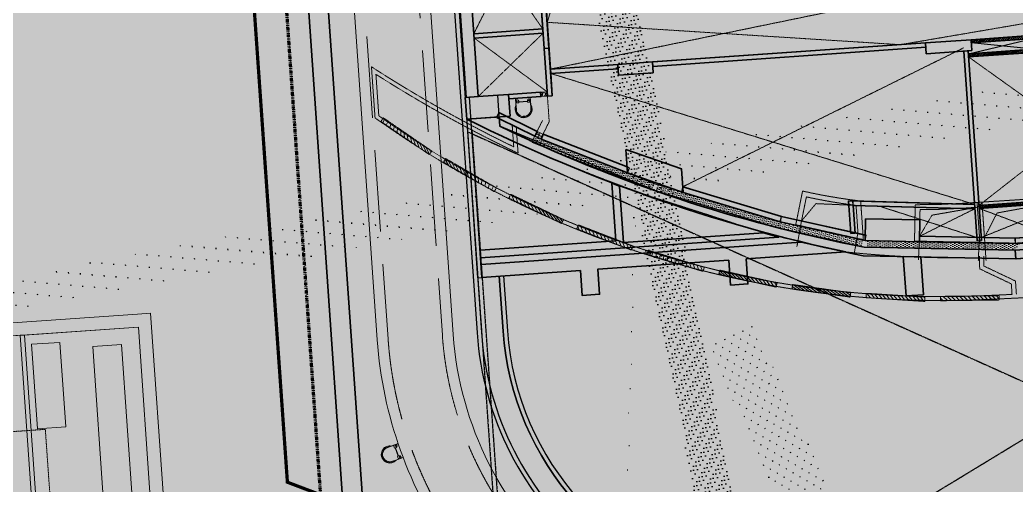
# Model space of a CAD drawing. Header units: millimetres. Extents: x 833941507 to 1669051331, y 817666127 to 1636299673.
# Drawn here: x 834492837 to 834538638, y 817946380 to 817967777 of the extents above; entities that cross this region are included whole.
import ezdxf

# ---------------------------------------------------------------- set-up
doc = ezdxf.new("R2010")
doc.units = ezdxf.units.MM
doc.header["$LTSCALE"] = 3
for name, pattern in [('3A35X-MAGP-P-MP-B02A$0$Double dash', [24.5, 10, -3, 2, -3, 2, -4.5]), ('3A35X-MAGP-P-MP-B02A$0$Overhead', [1.8, 1.2, -0.6]), ('B0701', [2.34375, 1.5625, -0.78125]), ('BOX_CUL_20160112$0$HIDDEN', [0.375, 0.25, -0.125]), ('CENTER', [2, 1.25, -0.25, 0.25, -0.25]), ('CENTER2', [1.125, 0.75, -0.125, 0.125, -0.125]), ('DASH', [0.35, 0.25, -0.1]), ('LB01__Road Marking$0$DASHED', [0.75, 0.5, -0.25])]:
    doc.linetypes.add(name, pattern=pattern)
doc.layers.get('Defpoints').update_dxf_attribs({"color": 32})
for name, color, linetype in [('22INWA-a', 6, 'CENTER'), ('UAJ-00XREF', 7, 'Continuous'), ('UAJ-28STRU-h', 251, 'Continuous'), ('void', 7, 'CENTER2')]:
    doc.layers.add(name, color=color, linetype=linetype)
for name, color, linetype, lineweight in [('3A35X-MAGP-P-MP-B02A$0$A-010-M_LINE_Over', 252, '3A35X-MAGP-P-MP-B02A$0$Overhead', 5), ('3A35X-MAGP-P-MP-B02A$0$A-200-M_WALL_EXT', 252, 'Continuous', 9), ('3A35X-MAGP-P-MP-B02A$0$A-200-M_WALL_INT', 252, 'Continuous', 9), ('3A35X-MAGP-P-MP-B02A$0$A-200-M_WALL_PAT', 252, 'Continuous', 9), ('3A35X-MAGP-P-MP-B02A$0$A-230-M_FLOOR', 252, 'Continuous', 18), ('3A35X-MAGP-P-MP-B02A$0$C-910-M_SITE_BOUND', 252, '3A35X-MAGP-P-MP-B02A$0$Double dash', 70), ('ACM921__', 6, 'Continuous', 0), ('BOX_CUL_20160112$0$ACM921__', 6, 'Continuous', 0), ('F-AFFFEQM', 6, 'Continuous', 9), ('Hatch (LTC&CB)', 252, 'Continuous', 35), ('LB01__Road Marking$0$AUDIT_D_190415114124-329', 1, 'Continuous', 13), ('M-HVAC-DUCT-ANNO', 3, 'Continuous', 9), ('UAJ-22INWA', 6, 'Continuous', 35), ('UAJ-22INWA-a', 1, 'Continuous', 13), ('UAJ-22INWA-h', 251, 'Continuous', 9), ('UAJ-23FLOR-h', 251, 'Continuous', 9), ('UAJ-25CEIL-y', 8, 'B0701', 9), ('UAJ-28STRU', 6, 'Continuous', 35), ('UAJ-45CEFI-y', 8, 'B0701', 9)]:
    doc.layers.add(name, color=color, linetype=linetype, lineweight=lineweight)
doc.layers.add('UAJ-22INWA-$', color=32, linetype='Continuous', plot=False)
pattern_1 = [(60, (0, 0), (-129.9, 75), []), (120, (0, 0), (-129.9, -75), [])]

# ---------------------------------------------------------------- blocks, each defined once
blk = doc.blocks.new('BOX_CUL_20171026')
at = {"layer": 'ACM921__', "ltscale": 25}
for p, q in [((834506.104, 817998.409), (834509.267, 817953.061)), ((834510.013, 817992.659), (834512.759, 817953.304))]:
    blk.add_line(p, q, dxfattribs=at)
at = {"layer": 'ACM921__', "linetype": 'DASH', "ltscale": 5}
for p, q in [((834506.602, 817998.444), (834509.766, 817953.095)), ((834509.52, 817992.551), (834512.26, 817953.269))]:
    blk.add_line(p, q, dxfattribs=at)
for radius, end in [(16, 275.8066), (18.5, 215.9255)]:
    blk.add_arc((834528.221, 817954.383), radius, 183.9905, end, dxfattribs=at)
at = {"layer": 'ACM921__', "ltscale": 25}
for radius, end in [(15.5, 275.8066), (19, 215.4914)]:
    blk.add_arc((834528.221, 817954.383), radius, 183.9905, end, dxfattribs=at)
at = {"layer": 'Defpoints', "ltscale": 25}
for p, q in [((834512.332, 817975.223), (834513.856, 817953.381)), ((834512.532, 817975.237), (834514.055, 817953.395))]:
    blk.add_line(p, q, dxfattribs=at)
for radius in [14.4, 14.2]:
    blk.add_arc((834528.221, 817954.383), radius, 183.9905, 275.8066, dxfattribs=at)
blk = doc.blocks.new('*U447')
at = {"layer": 'UAJ-22INWA'}
for p, q in [((0, -666), (0, 1292)), ((250, 1146), (250, -666))]:
    blk.add_line(p, q, dxfattribs=at)
blk.add_lwpolyline([(0, -666), (250, -666)], dxfattribs=at)
at = {"layer": 'UAJ-22INWA-$'}
blk.add_lwpolyline([(0, -666), (0, 1292), (250, 1292), (250, -666)], close=True, dxfattribs=at)
blk = doc.blocks.new('*U542')
at = {"layer": 'UAJ-22INWA-h'}
h = blk.add_hatch(dxfattribs=at)
h.set_pattern_fill('CAS_ISOLATIE', color=256, scale=150)
h.set_pattern_definition(pattern_1)
h.paths.add_polyline_path([(0, 0), (225, 0), (225, 150), (0, 150)])
at = {"layer": 'UAJ-22INWA-a'}
blk.add_lwpolyline([(0, 0), (225, 0), (225, 150), (0, 150)], close=True, dxfattribs=at)
blk = doc.blocks.new('*U543')
at = {"layer": 'UAJ-22INWA-h'}
h = blk.add_hatch(dxfattribs=at)
h.set_pattern_fill('CAS_ISOLATIE', color=256, scale=150)
h.set_pattern_definition(pattern_1)
h.paths.add_polyline_path([(0, 0), (225, 0), (225, 150), (0, 150)])
at = {"layer": 'UAJ-22INWA-a'}
blk.add_lwpolyline([(0, 0), (225, 0), (225, 150), (0, 150)], close=True, dxfattribs=at)
blk = doc.blocks.new('*U544')
at = {"layer": 'UAJ-22INWA-h'}
h = blk.add_hatch(dxfattribs=at)
h.set_pattern_fill('CAS_ISOLATIE', color=256, scale=150)
h.set_pattern_definition([(60, (173.05, 0), (-129.9, 75), []), (120, (173.05, 0), (-129.9, -75), [])])
h.paths.add_polyline_path([(0, 0), (300, 0), (300, 200), (0, 200)])
at = {"layer": 'UAJ-22INWA-a'}
blk.add_lwpolyline([(0, 0), (300, 0), (300, 200), (0, 200)], close=True, dxfattribs=at)
blk = doc.blocks.new('*U296')
at = {"layer": 'LB01__Road Marking$0$AUDIT_D_190415114124-329', "linetype": 'LB01__Road Marking$0$DASHED', "ltscale": 2}
h = blk.add_hatch(dxfattribs=at)
h.set_pattern_fill('ANSI31', color=1, scale=1000, angle=355.5318)
h.set_pattern_definition([(40.531839, (-441582.43, -380152.5), (-81.233812, 95.00562), [])])
h.paths.add_polyline_path([(-1352, -65), (1347, -135), (1352, 65), (-1347, 135)])
at = {"layer": 'LB01__Road Marking$0$AUDIT_D_190415114124-329', "color": 1, "linetype": 'LB01__Road Marking$0$DASHED', "ltscale": 2, "flags": 128}
blk.add_lwpolyline([(-1352, -65), (1347, -135), (1352, 65), (-1347, 135)], close=True, dxfattribs=at)
blk = doc.blocks.new('*U297')
at = {"layer": 'LB01__Road Marking$0$AUDIT_D_190415114124-329', "color": 0, "linetype": 'ByBlock', "lineweight": -2, "transparency": 16777216}
for p, rotation in [((456944, 397790, -9650), 35.19999999999999), ((454000, 396043, -9650), 30.80000000000001), ((450931, 394527, -9650), 26.39999999999998), ((447755, 393251, -9650), 22.00000000000001), ((444491, 392222, -9650), 17.60000000000004), ((441157, 391447, -9650), 13.2), ((437773, 390930, -9650), 8.799999999999972), ((434360, 390674, -9650), 4.399999999999914)]:
    blk.add_blockref('*U296', p, dxfattribs=dict(at, rotation=rotation))
blk.add_blockref('*U296', (430937, 390681, -9650), dxfattribs=at)
blk = doc.blocks.new('LB01__Road Marking')
at = {"layer": 'LB01__Road Marking$0$AUDIT_D_190415114124-329', "color": 254, "linetype": 'LB01__Road Marking$0$DASHED', "ltscale": 2, "true_color": 0xe6e6e6}
for p, q in [((834528773, 817958529, -9650), (834528560, 817957342, -9650)), ((834531368, 817957988, -9650), (834531186, 817956973, -9650)), ((834534197, 817957824, -9650), (834534151, 817956748, -9650)), ((834536947, 817957769, -9650), (834536902, 817956712, -9650)), ((834537183, 817957785, -9650), (834537257, 817956718, -9650))]:
    blk.add_line(p, q, dxfattribs=at)
at = {"layer": 'LB01__Road Marking$0$AUDIT_D_190415114124-329', "color": 2, "linetype": 'LB01__Road Marking$0$DASHED', "ltscale": 2}
for p, q in [((834536954, 817956913, -9650), (834536965, 817956326, -9650)), ((834537154, 817956917, -9650), (834537162, 817956454, -9650)), ((834536965, 817956326, -9650), (834538419, 817955635, -9650)), ((834537162, 817956454, -9650), (834538611, 817955765, -9650)), ((834538419, 817955635, -9650), (834538452, 817955152, -9650)), ((834538611, 817955765, -9650), (834538652, 817955162, -9650))]:
    blk.add_line(p, q, dxfattribs=at)
for points, elevation in [([(834509165, 817963267), (834509000, 817965620)], -9650), ([(834509338, 817963366), (834509205, 817965276)], -11038), ([(834540431, 817959387), (834540485, 817958622), (834540235, 817958601), (834540293, 817957853), (834538609, 817957736), (834537184, 817957764), (834537086, 817959173), (834540431, 817959387)], -9650), ([(834536859, 817959159), (834536958, 817957769), (834534197, 817957824), (834534222, 817959054), (834535064, 817959062), (834536107, 817959111), (834536859, 817959159)], -9650)]:
    blk.add_lwpolyline(points, dxfattribs=dict(at, elevation=elevation))
for points in [[(834509338, 817963366), (834510001, 817962908, 0.163246), (834537084, 817955090, 0.001183), (834538452, 817955152, 0.001183)], [(834509165, 817963267), (834509898, 817962760, 0.163246), (834537092, 817954911, 0.008195), (834546568, 817955470), (834554762, 817956304), (834574918, 817958354, 0.009689), (834576595, 817958522)]]:
    blk.add_lwpolyline(points, format="xyb", dxfattribs=at)
at = {"layer": 'LB01__Road Marking$0$AUDIT_D_190415114124-329', "color": 2, "linetype": 'LB01__Road Marking$0$DASHED', "ltscale": 2, "flags": 128}
for points in [[(834515541, 817961940), (834515471, 817962937)], [(834515742, 817961643), (834515657, 817962855)]]:
    blk.add_lwpolyline(points, dxfattribs=at)
at = {"layer": 'LB01__Road Marking$0$AUDIT_D_190415114124-329', "color": 2, "linetype": 'LB01__Road Marking$0$DASHED', "ltscale": 2, "elevation": -9650, "flags": 128}
blk.add_lwpolyline([(834536907, 817956839, -0.03053), (834530815, 817957102, -0.019683), (834526225, 817958240, 0.004146), (834521988, 817959607, -0.022226), (834515709, 817962112, -0.022226)], format="xyb", dxfattribs=at)
blk.add_lwpolyline([(834537159, 817956810), (834538643, 817956781), (834543129, 817957074), (834547318, 817957367), (834551505, 817957701), (834554662, 817958030), (834559863, 817958599), (834564170, 817959021), (834568225, 817959444), (834576290, 817960285)], dxfattribs=at)
at = {"layer": 'LB01__Road Marking$0$AUDIT_D_190415114124-329', "color": 2, "linetype": 'LB01__Road Marking$0$DASHED', "ltscale": 2, "elevation": -9650}
for points in [[(834528821, 817959907), (834528509, 817958357), (834531616, 817957667), (834531492, 817959448, -0.027028)], [(834528996, 817959637), (834528773, 817958529), (834531371, 817957952), (834531280, 817959246, -0.022901)]]:
    blk.add_lwpolyline(points, format="xyb", close=True, dxfattribs=at)
at = {"layer": 'LB01__Road Marking$0$AUDIT_D_190415114124-329', "color": 1, "linetype": 'LB01__Road Marking$0$DASHED', "ltscale": 2, "elevation": -9650, "flags": 128}
for points in [[(834531280, 817959246), (834529436, 817959326), (834528773, 817958529)], [(834540431, 817959387), (834537763, 817958896), (834537184, 817957764)], [(834536861, 817959160), (834534772, 817958796), (834534197, 817957824)]]:
    blk.add_lwpolyline(points, dxfattribs=at)
at = {"layer": 'LB01__Road Marking$0$AUDIT_D_190415114124-329', "color": 2, "linetype": 'LB01__Road Marking$0$DASHED', "ltscale": 2, "elevation": -9650}
for points in [[(834537067, 817959397), (834537200, 817957539), (834533968, 817957604), (834534001, 817959277), (834535057, 817959287), (834536095, 817959336)], [(834540640, 817959626), (834540725, 817958416), (834540476, 817958396), (834540535, 817957645), (834538615, 817957510), (834536974, 817957543), (834536845, 817959383)]]:
    blk.add_lwpolyline(points, close=True, dxfattribs=at)
at = {"layer": 'LB01__Road Marking$0$AUDIT_D_190415114124-329', "color": 2, "linetype": 'LB01__Road Marking$0$DASHED', "ltscale": 2}
for radius, start, end in [(60891, 237.10219, 244.1681), (61071, 237.43939, 244.45917)]:
    blk.add_arc((834542073, 818016747), radius, start, end, dxfattribs=at)
at = {"layer": 'LB01__Road Marking$0$AUDIT_D_190415114124-329', "color": 1, "linetype": 'LB01__Road Marking$0$DASHED', "ltscale": 2, "xscale": -0.9999999999999988, "rotation": 359.2485500058972}
blk.add_blockref('*U297', (834962293, 817558678), dxfattribs=at)
blk = doc.blocks.new('*U688')
at = {"layer": 'UAJ-22INWA'}
for p, q in [((0, 4924), (0, 7024)), ((501, 7024), (501, 4924))]:
    blk.add_line(p, q, dxfattribs=at)
for points in [[(0, 7024), (501, 7024)], [(0, 4924), (501, 4924)]]:
    blk.add_lwpolyline(points, dxfattribs=at)
at = {"layer": 'UAJ-22INWA-$'}
blk.add_lwpolyline([(0, 4924), (0, 7024), (501, 7024), (501, 4924)], close=True, dxfattribs=at)
blk = doc.blocks.new('*U689')
at = {"layer": 'UAJ-22INWA'}
for p, q in [((0, 4924), (0, 6524)), ((500, 6524), (500, 4924))]:
    blk.add_line(p, q, dxfattribs=at)
for points in [[(0, 6524), (500, 6524)], [(0, 4924), (500, 4924)]]:
    blk.add_lwpolyline(points, dxfattribs=at)
at = {"layer": 'UAJ-22INWA-$'}
blk.add_lwpolyline([(0, 4924), (0, 6524), (500, 6524), (500, 4924)], close=True, dxfattribs=at)
blk = doc.blocks.new('*U704')
at = {"layer": 'UAJ-22INWA-h'}
h = blk.add_hatch(dxfattribs=at)
h.set_pattern_fill('DOTS', color=256, scale=60)
h.set_pattern_definition([(0, (249.94, 7855.91), (47.625, 95.25), [0, -95.25])])
h.paths.add_polyline_path([(0, -2108), (0, 9634), (300, 9634), (300, -2108)])
for p, q in [((300, 9634), (300, -2108)), ((0, -2108), (0, 9339))]:
    blk.add_line(p, q, dxfattribs=at)
blk = doc.blocks.new('*U706')
at = {"layer": 'UAJ-22INWA-h'}
h = blk.add_hatch(dxfattribs=at)
h.set_pattern_fill('DOTS', color=256, scale=60)
h.set_pattern_definition([(0, (249.94, 2785.79), (47.625, 95.25), [0, -95.25])])
h.paths.add_polyline_path([(0, -1745), (0, 4201), (300, 4201), (300, -1745)])
for p, q in [((0, -1719), (0, 4201)), ((300, 4171), (300, -1745))]:
    blk.add_line(p, q, dxfattribs=at)
blk = doc.blocks.new('*U707')
at = {"layer": 'UAJ-22INWA-h'}
h = blk.add_hatch(dxfattribs=at)
h.set_pattern_fill('DOTS', color=256, scale=60)
h.set_pattern_definition([(0, (249.94, 780.49), (47.625, 95.25), [0, -95.25])])
h.paths.add_polyline_path([(0, -1790), (0, 2240), (300, 2240), (300, -1790)])
for p, q in [((0, -1790), (0, 2240)), ((300, 2210), (300, -1793))]:
    blk.add_line(p, q, dxfattribs=at)
blk = doc.blocks.new('*U708')
at = {"layer": 'UAJ-22INWA-h'}
h = blk.add_hatch(dxfattribs=at)
h.set_pattern_fill('DOTS', color=256, scale=60)
h.set_pattern_definition([(0, (249.94, 4024.49), (47.625, 95.25), [0, -95.25])])
h.paths.add_polyline_path([(0, -1636), (0, 5330), (300, 5330), (300, -1636)])
for p, q in [((0, -1622), (0, 5300)), ((300, 5330), (300, -1636))]:
    blk.add_line(p, q, dxfattribs=at)
blk = doc.blocks.new('*U709')
at = {"layer": 'UAJ-22INWA-h'}
h = blk.add_hatch(dxfattribs=at)
h.set_pattern_fill('DOTS', color=256, scale=60)
h.set_pattern_definition([(0, (249.94, 2506.08), (47.625, 95.25), [0, -95.25])])
h.paths.add_polyline_path([(0, -1934), (0, 4110), (300, 4110), (300, -1934)])
for p, q in [((0, -1908), (0, 4110)), ((300, 4110), (300, -1934))]:
    blk.add_line(p, q, dxfattribs=at)
blk.add_lwpolyline([(0, 4110), (300, 4110)], dxfattribs=at)
blk = doc.blocks.new('*U721')
at = {"layer": 'UAJ-22INWA-h'}
h = blk.add_hatch(dxfattribs=at)
h.set_pattern_fill('ANSI31', color=256, scale=20)
h.set_pattern_definition([(45, (-60, -34531.6), (-44.90128, 44.90128), [])])
h.paths.add_polyline_path([(0, -20177), (0, -13355), (140, -13355), (140, -20177)])
at = {"layer": 'UAJ-22INWA'}
for p, q in [((0, -20177), (0, -13355)), ((140, -13355), (140, -20177))]:
    blk.add_line(p, q, dxfattribs=at)
for points in [[(0, -13355), (140, -13355)], [(0, -20177), (140, -20177)]]:
    blk.add_lwpolyline(points, dxfattribs=at)
blk = doc.blocks.new('*U727')
at = {"layer": 'UAJ-22INWA-h'}
h = blk.add_hatch(dxfattribs=at)
h.set_pattern_fill('ANSI31', color=256, scale=20)
h.set_pattern_definition([(45, (-60, -37683.274), (-44.90128, 44.90128), [])])
h.paths.add_polyline_path([(0, -19841), (0, -16842), (140, -16842), (140, -19841)])
at = {"layer": 'UAJ-22INWA'}
for p, q in [((0, -19841), (0, -16842)), ((140, -16842), (140, -19841))]:
    blk.add_line(p, q, dxfattribs=at)
blk = doc.blocks.new('*U731')
at = {"layer": 'UAJ-22INWA-h'}
h = blk.add_hatch(dxfattribs=at)
h.set_pattern_fill('ANSI31', color=256, scale=20)
h.set_pattern_definition([(45, (-60, -765.776), (-44.9013, 44.9013), [])])
h.paths.add_polyline_path([(0, -2008), (0, 2243), (140, 2243), (140, -2008)])
at = {"layer": 'UAJ-22INWA'}
for p, q in [((0, -2008), (0, 2243)), ((140, 2243), (140, -1868))]:
    blk.add_line(p, q, dxfattribs=at)
blk.add_lwpolyline([(0, 2243), (140, 2243)], dxfattribs=at)
blk = doc.blocks.new('GBP-LTC-LB01')
at = {"layer": 'UAJ-23FLOR-h'}
h = blk.add_hatch(dxfattribs=at)
h.set_pattern_fill('EARTH,_O', color=256, scale=180, angle=45)
h.set_pattern_definition([(48.9989, (834576001.8, 818046085.3), (-112.727, 1612.5107), [1143, -1143]), (48.9989, (834575678.3, 818046366.6), (-112.727, 1612.5107), [1143, -1143]), (48.9989, (834575354.8, 818046647.8), (-112.727, 1612.5107), [1143, -1143]), (138.9989, (834575340.7, 818046849.3), (-1612.5107, -112.727), [1143, -1143]), (138.9989, (834575621.9, 818047172.8), (-1612.5107, -112.727), [1143, -1143]), (138.9989, (834575903.1, 818047496.3), (-1612.5107, -112.727), [1143, -1143])])
h.paths.add_polyline_path([(834572173, 818200349), (834310584, 818182062), (834331502, 817882832), (834364940, 817885169), (834473096, 818011284), (834480534, 818020120), (834485095, 818025710), (834491376, 818033619), (834497063, 818041013), (834493146, 818043679), (834512789, 818074029), (834518712, 818083675), (834526231, 818096325), (834534646, 818111073), (834545956, 818131981), (834557205, 818154199), (834564040, 818168497), (834570941, 818183576), (834578368, 818200696)])
h.paths.add_polyline_path([(834382131, 817956470), (834418269, 817958996), (834422062, 817963856), (834428403, 817964299), (834467239, 818010696), (834466445, 818021739), (834476098, 818035709), (834485267, 818048983), (834487015, 818051460), (834497268, 818067303), (834492893, 818129890), (834448057, 818126756), (834416897, 818105052), (834382061, 818080789), (834386167, 818022059), (834377588, 818021459)], flags=16)
edge = h.paths.add_edge_path(flags=16)
edge.add_line((834540292, 818142076), (834533466, 818141614))
edge.add_line((834533466, 818141614), (834523258, 818143863))
edge.add_line((834523258, 818143863), (834525897, 818155839))
edge.add_arc((834558382, 818267025), 115835, 237.2184, 253.71313, ccw=False)
edge.add_line((834495665, 818169638), (834498268, 818132357))
edge.add_line((834498268, 818132357), (834496346, 818130135))
edge.add_line((834496346, 818130135), (834492880, 818129893))
edge.add_line((834492880, 818129893), (834494230, 818110588))
edge.add_line((834494230, 818110588), (834496326, 818110708))
edge.add_line((834496326, 818110708), (834498420, 818080754))
edge.add_line((834498420, 818080754), (834498046, 818080727))
edge.add_line((834498046, 818080727), (834498255, 818077746))
edge.add_line((834498255, 818077746), (834503061, 818078082))
edge.add_line((834503061, 818078082), (834504980, 818081212))
edge.add_line((834504980, 818081212), (834509429, 818088471))
edge.add_line((834509429, 818088471), (834515217, 818097914))
edge.add_line((834515217, 818097914), (834526067, 818116416))
edge.add_line((834526067, 818116416), (834532489, 818127889))
edge.add_line((834532489, 818127889), (834534831, 818132146))
edge.add_line((834534831, 818132146), (834540292, 818142076))
h = blk.add_hatch(dxfattribs=at)
h.set_pattern_fill('EARTH,_O', color=256, scale=180, angle=45)
h.set_pattern_definition([(45.0000001, (-1082349.7, 54794.9), (-3e-06, 1616.4461018), [1143, -1143]), (45.0000001, (-1082652.8, 55098), (-3e-06, 1616.4461018), [1143, -1143]), (45.0000001, (-1082955.9, 55401.1), (-3e-06, 1616.4461018), [1143, -1143]), (135.0000001, (-1082955.9, 55603.1), (-1616.4461018, -3e-06), [1143, -1143]), (135.0000001, (-1082652.8, 55906.2), (-1616.4461018, -3e-06), [1143, -1143]), (135.0000001, (-1082349.7, 56209.3), (-1616.4461018, -3e-06), [1143, -1143])])
h.paths.add_polyline_path([(834669469, 818015499), (834651081, 818014214), (834651091, 818014066), (834669480, 818015352)], flags=16)
edge = h.paths.add_edge_path()
edge.add_arc((834611764, 818123015), 22001, 94.0007, 118.6887)
edge.add_line((834601202, 818142316), (834593918, 818141228))
edge.add_arc((834611768, 818123014), 25503, 93.9972, 134.4213, ccw=False)
edge.add_line((834609991, 818148455), (834618164, 818149026))
edge.add_line((834618164, 818149026), (834618408, 818145535))
edge.add_line((834618408, 818145535), (834616365, 818145392))
edge.add_line((834616365, 818145392), (834616609, 818141901))
edge.add_line((834616609, 818141901), (834611622, 818141552))
edge.add_line((834611622, 818141552), (834611378, 818145043))
edge.add_line((834611378, 818145043), (834610229, 818144963))
h.paths.add_polyline_path([(834673233, 818197366), (834607546, 818192774), (834599172, 818174435), (834588349, 818152375), (834578622, 818133891), (834568418, 818115665), (834556457, 818095618), (834546606, 818080042), (834532219, 818058624), (834523692, 818046596), (834515684, 818035708), (834508244, 818025930), (834500656, 818016266), (834489787, 818002934), (834483448, 817995421), (834478638, 817989842), (834458454, 817967379), (834441506, 817949096), (834383076, 817886437), (834482027, 817893355), (834551919, 817920009), (834634905, 817930637), (834634023, 817939309), (834633770, 817941796), (834633578, 817943687), (834508697, 817930984), (834507053, 817930191), (834506409, 817939427), (834507657, 817945567), (834503417, 818006767), (834503064, 818011763), (834514053, 818025792), (834520785, 818034889), (834526319, 818042437), (834532382, 818050706), (834536346, 818056473), (834542258, 818065226), (834550406, 818077287), (834561579, 818095002), (834574523, 818117080), (834587769, 818140310), (834609774, 818143595), (834610002, 818140336), (834634253, 818142031), (834636807, 818105492), (834642791, 818105914), (834646279, 818056033), (834640293, 818055614), (834643382, 818011425), (834641138, 818011268), (834645776, 817944928), (834639048, 817944244), (834640362, 817931328), (834651070, 817932707), (834650588, 817936476), (834685106, 817940897), (834685588, 817937128), (834691374, 817937869)])
at = {"layer": 'UAJ-28STRU-h'}
h = blk.add_hatch(dxfattribs=at)
h.set_pattern_fill('AR-CONC', color=256, scale=0.04)
h.set_pattern_definition([(53.9989085261, (41728800088.06, 40902304267.1), (365.7053397327, -6.3903639161), [38.1, -419.1]), (358.9989085261, (41728800088.06, 40902304267.1), (-96.9628762464, 376.2678143234), [30.48, -335.28116834]), (104.4503532261, (41728800118.53, 40902304266.57), (268.7424636135, 369.8774348023), [32.3800176, -356.1804892]), (50.1831085261, (41728800080.97, 40902304368.45), (546.7019834862, -46.071208452), [57.15, -628.65]), (100.6344661361, (41728800126.53, 40902304364.6), (439.1425458454, 526.759398987), [48.57004628, -534.27121632]), (355.1830596961, (41728800081, 40902304368.45), (439.142545874, 526.7593989646), [45.71993414, -502.91946384]), (24.9989085261, (41728800133.42, 40902304346.66), (316.7539678014, -182.8860341379), [38.1, -419.1]), (329.9989085261, (41728800133.42, 40902304346.66), (97.6135220117, 376.0989106726), [30.48, -335.28]), (75.4503535261, (41728800159.8, 40902304331.42), (414.367489006, 193.2128783843), [32.3800176, -356.1798752]), (41.4989085261, (41728800088.06, 40902304267.1), (-5.631141684, 169.12914154236), [0, -331.216, 0, -340.36, 0, -336.55]), (11.4989085261, (41728800088.06, 40902304267.1), (119.34128417716, 209.1930146216), [0, -194.056, 0, -323.596, 0, -128.27]), (331.4989085261, (41728799975.05, 40902304259.2), (271.3199831214, 7.48189686925), [0, -127, 0, -396.24, 0, -525.78]), (321.4989085261, (41728799924.37, 40902304255.66), (291.9907275912, 71.3894831065), [0, -165.1, 0, -263.144, 0, -373.38])])
h.paths.add_polyline_path([(834520700, 817961732), (834520775, 817960648), (834523343, 817959762), (834523268, 817960846)])
at = {"ltscale": 10, "flags": 128}
for points in [[(834536443, 817966216), (834539401, 817966924)], [(834539435, 817966425), (834536577, 817966726)]]:
    blk.add_lwpolyline(points, dxfattribs=at)
at = {"layer": '22INWA-a', "ltscale": 5, "const_width": 150, "flags": 128}
blk.add_lwpolyline([(834648791, 817968145), (834645868, 817967943), (834648791, 817968145), (834651277, 817932186), (834646733, 817931603), (834552250, 817919488), (834509654, 817903227), (834506670, 817945930), (834505135, 817946513), (834503326, 817972340), (834504157, 817972398), (834501746, 818006831), (834502410, 818006877), (834493651, 818132199), (834495221, 818132309), (834492443, 818172005), (834498761, 818180933, 0.103945), (834533697, 818164791, 0.028149), (834560518, 818159716), (834570883, 818156560, 0.012181), (834580152, 818154030, 0.011817), (834589680, 818153626, 0.018959), (834627610, 818154460), (834630540, 818155389), (834633308, 818155581), (834636813, 818105510), (834642798, 818105929), (834646290, 818056051), (834640304, 818055632), (834643398, 818011440), (834641154, 818011283), (834642938, 817985813), (834644624, 817985930), (834645082, 817979313), (834645868, 817967943)], format="xyb", close=True, dxfattribs=at)
at = {"layer": 'BOX_CUL_20160112$0$ACM921__', "color": 8, "ltscale": 25}
blk.add_line((834513596, 817962848), (834513596, 817962849), dxfattribs=at)
at = {"layer": 'F-AFFFEQM'}
for p, q in [((834515654, 817963649), (834515617, 817964170)), ((834515625, 817964171), (834515635, 817964028)), ((834515635, 817964028), (834515670, 817964031)), ((834515675, 817963956), (834515640, 817963954)), ((834515640, 817963954), (834515662, 817963649)), ((834515771, 817964038), (834515670, 817964031)), ((834515670, 817964031), (834515675, 817963956)), ((834515675, 817963956), (834515776, 817963963)), ((834515776, 817963963), (834515771, 817964038)), ((834515773, 817964010), (834516172, 817964038)), ((834516173, 817964018), (834515774, 817963990)), ((834516271, 817964073), (834516170, 817964066)), ((834516175, 817963991), (834516170, 817964066)), ((834516175, 817963991), (834516277, 817963998)), ((834516271, 817964073), (834516306, 817964075)), ((834516277, 817963998), (834516271, 817964073)), ((834516311, 817964000), (834516277, 817963998)), ((834516306, 817964075), (834516296, 817964218)), ((834516304, 817964218), (834516340, 817963697)), ((834516332, 817963696), (834516311, 817964000)), ((834515651, 817963686), (834515609, 817963683)), ((834515615, 817963608), (834515609, 817963683)), ((834515615, 817963608), (834515660, 817963612)), ((834515664, 817963612), (834515659, 817963687)), ((834515659, 817963687), (834515667, 817963687)), ((834515672, 817963612), (834515664, 817963612)), ((834515667, 817963687), (834515672, 817963612)), ((834515766, 817963419), (834515740, 817963383)), ((834515800, 817963338), (834515740, 817963383)), ((834515769, 817963423), (834515774, 817963429)), ((834515830, 817963379), (834515769, 817963423)), ((834515774, 817963429), (834515834, 817963385)), ((834515800, 817963338), (834515827, 817963375)), ((834515834, 817963385), (834515830, 817963379)), ((834515982, 817963343), (834516057, 817963348)), ((834515983, 817963335), (834515982, 817963343)), ((834516058, 817963340), (834515983, 817963335)), ((834516057, 817963348), (834516058, 817963340)), ((834516061, 817963290), (834516058, 817963335)), ((834516198, 817963411), (834516252, 817963463)), ((834516203, 817963405), (834516198, 817963411)), ((834516257, 817963457), (834516203, 817963405)), ((834516207, 817963402), (834516238, 817963369)), ((834516292, 817963421), (834516238, 817963369)), ((834516252, 817963463), (834516257, 817963457)), ((834516292, 817963421), (834516261, 817963453)), ((834516320, 817963733), (834516330, 817963734)), ((834516325, 817963658), (834516320, 817963733)), ((834516335, 817963659), (834516325, 817963658)), ((834516330, 817963734), (834516335, 817963659)), ((834516379, 817963737), (834516338, 817963734)), ((834516339, 817963659), (834516385, 817963662)), ((834516380, 817963737), (834516385, 817963662)), ((834515983, 817963329), (834515986, 817963285)), ((834516061, 817963290), (834515986, 817963285)), ((834509729, 817948113), (834510222, 817948289)), ((834510224, 817948282), (834510090, 817948233)), ((834510090, 817948233), (834510101, 817948201)), ((834509470, 817947887), (834509496, 817947958)), ((834509470, 817947887), (834509513, 817947872)), ((834509538, 817947942), (834509496, 817947958)), ((834509517, 817947870), (834509543, 817947940)), ((834509525, 817947867), (834509517, 817947870)), ((834509551, 817947938), (834509525, 817947867)), ((834509543, 817947940), (834509551, 817947938)), ((834509680, 817948139), (834509750, 817948165)), ((834509680, 817948139), (834509695, 817948097)), ((834509697, 817948092), (834509767, 817948118)), ((834509699, 817948085), (834509697, 817948092)), ((834509770, 817948110), (834509699, 817948085)), ((834510019, 817948208), (834509732, 817948105)), ((834509765, 817948125), (834509750, 817948165)), ((834509767, 817948118), (834509770, 817948110)), ((834510031, 817948176), (834510019, 817948208)), ((834510101, 817948201), (834510031, 817948176)), ((834510031, 817948176), (834510065, 817948080)), ((834510065, 817948080), (834510136, 817948105)), ((834510226, 817947713), (834510091, 817948089)), ((834510136, 817948105), (834510101, 817948201)), ((834510110, 817948096), (834510245, 817947720)), ((834509511, 817947709), (834509470, 817947694)), ((834509495, 817947623), (834509470, 817947694)), ((834509495, 817947623), (834509537, 817947638)), ((834509517, 817947711), (834509524, 817947713)), ((834509542, 817947640), (834509517, 817947711)), ((834509524, 817947713), (834509549, 817947643)), ((834509549, 817947643), (834509542, 817947640)), ((834509641, 817947513), (834509619, 817947474)), ((834509683, 817947436), (834509619, 817947474)), ((834509644, 817947517), (834509648, 817947524)), ((834509709, 817947480), (834509644, 817947517)), ((834509648, 817947524), (834509713, 817947487)), ((834509683, 817947436), (834509706, 817947475)), ((834509713, 817947487), (834509709, 817947480)), ((834509920, 817947469), (834509991, 817947495)), ((834509924, 817947460), (834509920, 817947469)), ((834509994, 817947485), (834509924, 817947460)), ((834509925, 817947456), (834509941, 817947413)), ((834510011, 817947438), (834509941, 817947413)), ((834509959, 817947472), (834510246, 817947576)), ((834510454, 817947642), (834509962, 817947465)), ((834509991, 817947495), (834509994, 817947485)), ((834510011, 817947438), (834509997, 817947478)), ((834510200, 817947704), (834510271, 817947729)), ((834510200, 817947704), (834510234, 817947608)), ((834510234, 817947608), (834510305, 817947633)), ((834510246, 817947576), (834510234, 817947608)), ((834510305, 817947633), (834510271, 817947729)), ((834510305, 817947633), (834510317, 817947601)), ((834510317, 817947601), (834510451, 817947649))]:
    blk.add_line(p, q, dxfattribs=at)
for centre, radius, start, end in [((834515997, 817963673), 394, 154.8206, 183.9989), ((834515997, 817963673), 394, 183.9989, 33.1772), ((834515997, 817963673), 386, 157.372, 178.4057), ((834515699, 817964033), 72, 3.9989, 157.9121), ((834515699, 817964033), 64, 3.9989, 183.9989), ((834516242, 817964071), 72, 30.0857, 183.9989), ((834516242, 817964071), 64, 3.9989, 183.9989), ((834515997, 817963673), 386, 9.5921, 30.6259), ((834515997, 817963673), 386, 189.5931, 228.3998), ((834515997, 817963673), 344, 183.9989, 3.9989), ((834515997, 817963673), 336, 183.9989, 3.9989), ((834515997, 817963673), 386, 239.5883, 268.4047), ((834515997, 817963673), 386, 279.5931, 308.4047), ((834515997, 817963673), 386, 319.5931, 358.4047), ((834510111, 817948173), 64, 289.7413, 109.7413), ((834510111, 817948173), 72, 289.7413, 83.6544), ((834509845, 817947789), 394, 109.7413, 318.9196), ((834509845, 817947789), 386, 165.3306, 194.147), ((834509845, 817947789), 386, 115.3355, 154.1422), ((834509845, 817947789), 344, 109.7413, 289.7413), ((834509845, 817947789), 336, 109.7413, 289.7413), ((834509845, 817947789), 394, 80.5629, 109.7413), ((834509845, 817947789), 386, 83.1143, 104.148), ((834509845, 817947789), 386, 205.3355, 234.147), ((834509845, 817947789), 386, 245.3354, 284.147), ((834509845, 817947789), 386, 295.3345, 316.3682), ((834510295, 817947661), 72, 315.8281, 109.7413), ((834510295, 817947661), 64, 289.7413, 109.7413)]:
    blk.add_arc(centre, radius, start, end, dxfattribs=at)
at = {"layer": 'M-HVAC-DUCT-ANNO'}
blk.add_line((834513908, 817964250, 0), (834513389, 817971671, 0), dxfattribs=at)
at = {"layer": 'UAJ-22INWA', "ltscale": 5}
blk.add_line((834505019, 817947840, 0), (834503427, 817970603, 0), dxfattribs=at)
at = {"layer": 'UAJ-22INWA'}
for p, q in [((834513155, 817967106), (834513156, 817967106)), ((834513705, 817967144), (834516873, 817967366)), ((834513719, 817966945), (834516886, 817967166)), ((834513169, 817966906), (834513169, 817966906))]:
    blk.add_line(p, q, dxfattribs=at)
at = {"layer": 'UAJ-22INWA', "lineweight": -3}
blk.add_lwpolyline([(834514079, 817955933), (834513500, 817964223), (834513301, 817964209), (834513880, 817955919)], close=True, dxfattribs=at)
at = {"layer": 'UAJ-22INWA', "linetype": 'BOX_CUL_20160112$0$HIDDEN', "lineweight": -3, "ltscale": 5, "elevation": 0}
for points in [[(834513414, 817962713), (834514624, 817945403)], [(834513612, 817962744), (834514815, 817945528)]]:
    blk.add_lwpolyline(points, dxfattribs=at)
at = {"layer": 'UAJ-22INWA', "lineweight": -3}
blk.add_lwpolyline([(834525956, 817940758), (834525892, 817941390, -0.34358), (834515053, 817953464), (834514877, 817955988), (834515077, 817956002), (834515253, 817953478, 0.34682), (834526076, 817941561), (834526155, 817940778)], format="xyb", close=True, dxfattribs=at)
at = {"layer": 'UAJ-25CEIL-y'}
for p, q in [((834518733, 817972864), (834517078, 817967666, 0)), ((834556632, 817970625), (834533315, 817966638, 0)), ((834547475, 817967488), (834536930, 817959241)), ((834517172, 817963099), (834517090, 817964273, 0)), ((834516867, 817963158, 0), (834516506, 817962428)), ((834517172, 817963099), (834516779, 817962303))]:
    blk.add_line(p, q, dxfattribs=at)
at = {"layer": 'UAJ-25CEIL-y', "elevation": 0}
for points in [[(834513706, 817967144), (834516500, 817972708)], [(834513332, 817972487), (834516873, 817967366)], [(834533315, 817966638), (834517078, 817967666)], [(834513908, 817964252), (834516887, 817967166)], [(834513720, 817966945), (834517075, 817964473)]]:
    blk.add_lwpolyline(points, dxfattribs=at)
at = {"layer": 'UAJ-25CEIL-y'}
blk.add_lwpolyline([(834517228, 817965514), (834533173, 817968791)], dxfattribs=at)
at = {"layer": 'UAJ-25CEIL-y', "flags": 128}
for points in [[(834536453, 817966076), (834547254, 817958340)], [(834532334, 817959214), (834536833, 817957772)], [(834541042, 817959388), (834537034, 817957767)], [(834536740, 817959091), (834534197, 817957824)], [(834536950, 817959102), (834540287, 817957853)]]:
    blk.add_lwpolyline(points, dxfattribs=at)
at = {"layer": 'UAJ-28STRU'}
blk.add_lwpolyline([(834513309, 817964210), (834513358, 817964213)], dxfattribs=at)
at = {"layer": 'UAJ-45CEFI-y'}
for p, q in [((834523319, 817960105), (834536223, 817966491)), ((834536727, 817959292), (834517241, 817965314))]:
    blk.add_line(p, q, dxfattribs=at)
at = {"layer": 'void', "ltscale": 4}
for p, q in [((834513411, 817962638), (834555342, 817943772)), ((834512260, 817932251), (834554662, 817958030))]:
    blk.add_line(p, q, dxfattribs=at)
at = {"ltscale": 10, "xscale": 1000, "yscale": 1000, "zscale": 1000}
blk.add_blockref('BOX_CUL_20171026', (0, 0), dxfattribs=at)
blk.add_blockref('LB01__Road Marking', (0, 0))
for name, p, rotation in [('*U544', (834516790, 817964252, 0), 3.99890845867106), ('*U543', (834516617, 817962652), 243.719650169866), ('*U542', (834516751, 817962585), 243.719650169866)]:
    blk.add_blockref(name, p, dxfattribs=dict(rotation=rotation))
at = {"layer": 'UAJ-22INWA'}
for name, p, xscale, rotation in [('*U721', (834523245, 817965934), -1, 93.99899116498757), ('*U727', (834519642, 817965041), -1, 93.99899116498757), ('*U447', (834516019, 817962947), -1, 63.71964743163799), ('*U709', (834520326, 817960911), -1, 68.56230932644621), ('*U706', (834526139, 817958990), -1, 73.16294568326593), ('*U731', (834539168, 817959397), -1, 93.99890852396595), ('*U707', (834529470, 817957811), -0.9999999999999991, 257.4827375491225), ('*U704', (834548192, 817958155), -1, 93.99904874535342), ('*U708', (834536992, 817957518), -0.9999999999999991, 88.84709492484889)]:
    blk.add_blockref(name, p, dxfattribs=dict(at, xscale=xscale, rotation=rotation))
at = {"layer": 'UAJ-22INWA', "rotation": 93.99890852223261}
for name, p in [('*U688', (834541514, 817966710)), ('*U689', (834526863, 817965686))]:
    blk.add_blockref(name, p, dxfattribs=at)
blk = doc.blocks.new('*U1014')
at = {"layer": 'UAJ-22INWA'}
for p, q in [((0, -10103), (0, 1617)), ((250, 1617), (250, -10103))]:
    blk.add_line(p, q, dxfattribs=at)
at = {"layer": 'UAJ-22INWA-$'}
blk.add_lwpolyline([(0, -10103), (0, 1617), (250, 1617), (250, -10103)], close=True, dxfattribs=at)
blk = doc.blocks.new('*U1018')
at = {"layer": 'UAJ-22INWA'}
for p, q in [((0, 4924), (0, 7024)), ((500, 7024), (500, 4924))]:
    blk.add_line(p, q, dxfattribs=at)
for points in [[(0, 7024), (500, 7024)], [(0, 4924), (500, 4924)]]:
    blk.add_lwpolyline(points, dxfattribs=at)
at = {"layer": 'UAJ-22INWA-$'}
blk.add_lwpolyline([(0, 4924), (0, 7024), (500, 7024), (500, 4924)], close=True, dxfattribs=at)
blk = doc.blocks.new('*U1019')
at = {"layer": 'UAJ-22INWA'}
for p, q in [((0, 4924), (0, 6524)), ((500, 6524), (500, 4924))]:
    blk.add_line(p, q, dxfattribs=at)
for points in [[(0, 6524), (500, 6524)], [(0, 4924), (500, 4924)]]:
    blk.add_lwpolyline(points, dxfattribs=at)
at = {"layer": 'UAJ-22INWA-$'}
blk.add_lwpolyline([(0, 4924), (0, 6524), (500, 6524), (500, 4924)], close=True, dxfattribs=at)
blk = doc.blocks.new('*U1029')
at = {"layer": 'UAJ-22INWA'}
for p, q in [((0, 250), (0, 1753)), ((200, 1753), (200, 465))]:
    blk.add_line(p, q, dxfattribs=at)
at = {"layer": 'UAJ-22INWA-$'}
blk.add_lwpolyline([(0, 265), (0, 1753), (200, 1753), (200, 265)], close=True, dxfattribs=at)
blk = doc.blocks.new('*U1030')
at = {"layer": 'UAJ-22INWA'}
for p, q in [((0, -6251), (0, 2499)), ((200, 2499), (200, -6251))]:
    blk.add_line(p, q, dxfattribs=at)
at = {"layer": 'UAJ-22INWA-$'}
blk.add_lwpolyline([(0, -6251), (0, 2499), (200, 2499), (200, -6251)], close=True, dxfattribs=at)
blk = doc.blocks.new('*U1031')
at = {"layer": 'UAJ-22INWA'}
for p, q in [((0, -15331), (0, -2744)), ((200, -2744), (200, -15531))]:
    blk.add_line(p, q, dxfattribs=at)
at = {"layer": 'UAJ-22INWA-$'}
blk.add_lwpolyline([(0, -15331), (0, -2744), (200, -2744), (200, -15331)], close=True, dxfattribs=at)
blk = doc.blocks.new('*U1032')
at = {"layer": 'UAJ-22INWA'}
for p, q in [((0, -6847), (0, -1250)), ((200, -1268), (200, -7067))]:
    blk.add_line(p, q, dxfattribs=at)
at = {"layer": 'UAJ-22INWA-$'}
blk.add_lwpolyline([(0, -6866), (0, -1250), (200, -1250), (200, -6866)], close=True, dxfattribs=at)
blk = doc.blocks.new('*U1033')
at = {"layer": 'UAJ-22INWA'}
for p, q in [((0, -7636), (0, -5448)), ((225, -5448), (225, -6476))]:
    blk.add_line(p, q, dxfattribs=at)
blk.add_lwpolyline([(0, -5448), (225, -5448)], dxfattribs=at)
at = {"layer": 'UAJ-22INWA-$'}
blk.add_lwpolyline([(0, -7636), (0, -5448), (225, -5448), (225, -7636)], close=True, dxfattribs=at)
blk = doc.blocks.new('*U1034')
at = {"layer": 'UAJ-22INWA'}
for p, q in [((225, -5449), (225, -12376)), ((0, -12376), (0, -6408))]:
    blk.add_line(p, q, dxfattribs=at)
at = {"layer": 'UAJ-22INWA-$'}
blk.add_lwpolyline([(0, -12376), (0, -6408), (225, -6408), (225, -12376)], close=True, dxfattribs=at)
blk = doc.blocks.new('*U1035')
at = {"layer": 'UAJ-22INWA'}
for p, q in [((0, -13084), (0, -9984)), ((200, -9984), (200, -13084))]:
    blk.add_line(p, q, dxfattribs=at)
at = {"layer": 'UAJ-22INWA-$'}
blk.add_lwpolyline([(0, -13084), (0, -9984), (200, -9984), (200, -13084)], close=True, dxfattribs=at)
blk = doc.blocks.new('*U1036')
at = {"layer": 'UAJ-22INWA'}
for p, q in [((0, -1078), (0, 3333)), ((250, 3333), (250, -1080))]:
    blk.add_line(p, q, dxfattribs=at)
at = {"layer": 'UAJ-22INWA-$'}
blk.add_lwpolyline([(0, -1080), (0, 3333), (250, 3333), (250, -1080)], close=True, dxfattribs=at)
blk = doc.blocks.new('*U1037')
at = {"layer": 'UAJ-22INWA'}
for p, q in [((0, -1284), (0, 2659)), ((250, 2669), (250, -1335))]:
    blk.add_line(p, q, dxfattribs=at)
at = {"layer": 'UAJ-22INWA-$'}
blk.add_lwpolyline([(0, -1335), (0, 2669), (250, 2669), (250, -1335)], close=True, dxfattribs=at)
blk = doc.blocks.new('*U1038')
at = {"layer": 'UAJ-22INWA'}
for p, q in [((0, -1590), (0, 3141)), ((250, 3046), (250, -1599))]:
    blk.add_line(p, q, dxfattribs=at)
at = {"layer": 'UAJ-22INWA-$'}
blk.add_lwpolyline([(0, -1599), (0, 3141), (250, 3141), (250, -1599)], close=True, dxfattribs=at)
blk = doc.blocks.new('*U1039')
at = {"layer": 'UAJ-22INWA'}
for p, q in [((0, -2444), (0, 1702)), ((250, 1702), (250, -2563))]:
    blk.add_line(p, q, dxfattribs=at)
blk.add_lwpolyline([(0, 1702), (250, 1702)], dxfattribs=at)
at = {"layer": 'UAJ-22INWA-$'}
blk.add_lwpolyline([(0, -2563), (0, 1702), (250, 1702), (250, -2563)], close=True, dxfattribs=at)
blk = doc.blocks.new('*U1163')
at = {"layer": 'UAJ-28STRU'}
for p, q in [((-500, 1500), (500, 1500)), ((-500, -1000), (-500, 1500)), ((500, 1500), (500, -1000)), ((500, -1000), (-500, -1000))]:
    blk.add_line(p, q, dxfattribs=at)
blk = doc.blocks.new('GBP-STR-B01-L2')
at = {"layer": 'UAJ-28STRU'}
blk.add_lwpolyline([(834520693, 817961823), (834520769, 817960737), (834523338, 817959838), (834523262, 817960924)], close=True, dxfattribs=at)
at = {"layer": 'UAJ-22INWA'}
for name, p, xscale, rotation in [('*U1034', (834517383, 817960063), -1.000000000000002, 183.9989085357356), ('*U1031', (834537224, 817966711), -1, 273.9989085359743), ('*U1033', (834517469, 817958838), -1.000000000000002, 183.9989085357356), ('*U1030', (834536670, 817960105), -1.000000000000002, 183.9989085357356), ('*U1035', (834530294, 817966227), -1, 273.9989085359743), ('*U1039', (834518475, 817961906), -1, 68.56230932644621), ('*U1038', (834526326, 817959195), -1, 73.16294568326593), ('*U1032', (834537989, 817959057), -0.9999999999999998, 268.4080299667579), ('*U1029', (834530913, 817959702), -1.000000000000002, 183.9989085357356), ('*U1037', (834530444, 817958158), -0.9999999999999998, 77.48273754912249), ('*U1014', (834540199, 817957847), -0.9999999999999989, 93.99907282367906), ('*U1036', (834537529, 817957757), -0.9999999999999991, 88.84709492484889)]:
    blk.add_blockref(name, p, dxfattribs=dict(at, xscale=xscale, rotation=rotation))
at = {"layer": 'UAJ-22INWA', "rotation": 93.99890852223261}
for name, p in [('*U1018', (834541514, 817966710)), ('*U1019', (834526863, 817965686))]:
    blk.add_blockref(name, p, dxfattribs=at)
at = {"layer": 'UAJ-28STRU', "rotation": 268.8470949320089}
blk.add_blockref('*U1163', (834532702, 817958105), dxfattribs=at)
blk = doc.blocks.new('GBP-STR-B01-L1')
at = {"layer": 'UAJ-28STRU'}
for points in [[(834509547, 817931975), (834504276, 818007377)], [(834506117, 817968140), (834507684, 817945557)], [(834513379, 817963212), (834515374, 817963352), (834515304, 817964349), (834513907, 817964251)], [(834515304, 817964349), (834516775, 817964452), (834516789, 817964252), (834515318, 817964150)], [(834513359, 817964213), (834513309, 817964210), (834513379, 817963212)], [(834513992, 817957180), (834520236, 817957616), (834520050, 817960267), (834520411, 817960125), (834520592, 817957541), (834527026, 817957991), (834527724, 817957789), (834514016, 817956831), (834513992, 817957180)], [(834514037, 817956531), (834514079, 817955933), (834518607, 817956249), (834518687, 817955102), (834519485, 817955158), (834519405, 817956305), (834525431, 817956726), (834525511, 817955579), (834526309, 817955635), (834526229, 817956782), (834530815, 817957103), (834528754, 817957560), (834514037, 817956533)], [(834533454, 817956889), (834534257, 817956873), (834534379, 817955135), (834533581, 817955079), (834533454, 817956889)]]:
    blk.add_lwpolyline(points, dxfattribs=at)
for points in [[(834511235, 817994650), (834511785, 817994689), (834513907, 817964251), (834513357, 817964213)], [(834550284, 817958001), (834538601, 817957184), (834538629, 817956785), (834550312, 817957602)]]:
    blk.add_lwpolyline(points, close=True, dxfattribs=at)
blk.add_lwpolyline([(834531657, 817957325, -0.065342), (834514905, 817962883), (834514875, 817963317), (834513379, 817963212, 0.06501), (834531609, 817956926), (834538629, 817956786), (834538603, 817957184)], format="xyb", close=True, dxfattribs=at)
blk = doc.blocks.new('3A35X-MAGP-P-MP-B02A')
at = {"layer": '3A35X-MAGP-P-MP-B02A$0$A-200-M_WALL_PAT', "lineweight": 5}
for points in [[(111205, 26191), (116655, 26191), (116655, 26791), (69755, 26791), (69755, 26191), (110990, 26191)], [(116655, 1931), (117255, 1931), (117255, 26791), (116655, 26791), (116655, 2531)]]:
    blk.add_hatch(color=256, dxfattribs=at).paths.add_polyline_path(points, flags=0)
h = blk.add_hatch(color=256, dxfattribs=at)
h.paths.add_polyline_path([(111405, 9740), (111405, 9940), (111205, 9940), (111205, 9740)], flags=0)
h.paths.add_polyline_path([(111405, 10540), (111405, 11741), (111205, 11741), (111205, 10540), (111275, 10540)], flags=0)
h.paths.add_polyline_path([(111405, 13967), (111405, 26190), (111205, 26190), (111205, 13967)], flags=0)
at = {"layer": '3A35X-MAGP-P-MP-B02A$0$A-010-M_LINE_Over'}
for p, q in [((105467, 21796), (112059, 21796)), ((112059, 21796), (112059, 13806))]:
    blk.add_line(p, q, dxfattribs=at)
at = {"layer": '3A35X-MAGP-P-MP-B02A$0$A-200-M_WALL_EXT', "lineweight": 13}
for p, q in [((116655, 26791), (69755, 26791)), ((117255, 26791), (116655, 26791)), ((117255, 1931), (117255, 26791)), ((69755, 26191), (116655, 26191)), ((116655, 26191), (116655, 2531))]:
    blk.add_line(p, q, dxfattribs=at)
at = {"layer": '3A35X-MAGP-P-MP-B02A$0$A-200-M_WALL_INT'}
for p, q in [((111205, 26190), (111205, 13967)), ((111405, 26190), (111205, 26190)), ((111405, 13967), (111405, 26190))]:
    blk.add_line(p, q, dxfattribs=at)
at = {"layer": '3A35X-MAGP-P-MP-B02A$0$A-230-M_FLOOR'}
for p, q in [((111205, 26190), (72840, 26190)), ((116655, 26190), (111405, 26190)), ((113005, 25740), (111705, 25740)), ((111705, 25740), (111705, 21840)), ((113005, 21840), (113005, 25740)), ((115821, 25440), (114500, 25440)), ((114500, 25440), (114500, 15390)), ((115821, 12841), (115821, 25440)), ((111705, 21840), (113005, 21840))]:
    blk.add_line(p, q, dxfattribs=at)
at = {"layer": '3A35X-MAGP-P-MP-B02A$0$C-910-M_SITE_BOUND'}
blk.add_line((124476, -3758), (124492, 143792), dxfattribs=at)
blk.add_line((124476, -3758), (124492, 143792), dxfattribs=at)

msp = doc.modelspace()

# ---------------------------------------------------------------- hatches: boundary and pattern name
at = {"layer": 'Hatch (LTC&CB)'}
h = msp.add_hatch(dxfattribs=at)
h.set_pattern_fill('ANSI38', color=256, scale=100)
h.set_pattern_definition([(318.99984, (834479093.73, 818230174.15), (208.29942, 239.6197), []), (48.99984, (834479093.73, 818230174.15), (176.97914, 687.53882), [793.75, -476.25])])
edge = h.paths.add_edge_path()
edge.add_line((834601196, 818142315), (834603754, 818142696))
edge.add_line((834603754, 818142696), (834603902, 818141707))
edge.add_line((834603902, 818141707), (834603810, 818141694))
edge.add_arc((834611763, 818123016), 20300, 113.0644, 141.3576)
edge.add_line((834595908, 818135693), (834595395, 818135657))
edge.add_line((834595395, 818135657), (834583112, 818114341))
edge.add_line((834583112, 818114341), (834578122, 818106514))
edge.add_line((834578122, 818106514), (834575732, 818102809))
edge.add_line((834575732, 818102809), (834574387, 818100726))
edge.add_line((834574387, 818100726), (834573114, 818098752))
edge.add_line((834573114, 818098752), (834573145, 818098731))
edge.add_line((834573145, 818098731), (834569989, 818093770))
edge.add_line((834569989, 818093770), (834566535, 818088386))
edge.add_line((834566535, 818088386), (834566514, 818088398))
edge.add_line((834566514, 818088398), (834558744, 818076257))
edge.add_line((834558744, 818076257), (834557653, 818074496))
edge.add_line((834557653, 818074496), (834553499, 818068289))
edge.add_line((834553499, 818068289), (834548581, 818060932))
edge.add_line((834548581, 818060932), (834544328, 818054726))
edge.add_line((834544328, 818054726), (834544332, 818054705))
edge.add_line((834544332, 818054705), (834540325, 818048717))
edge.add_line((834540325, 818048717), (834541041, 818048233))
edge.add_line((834541041, 818048233), (834540090, 818046824))
edge.add_line((834540090, 818046824), (834539738, 818047062))
edge.add_line((834539738, 818047062), (834533116, 818038378))
edge.add_line((834533116, 818038378), (834515221, 818015147))
edge.add_arc((834538026, 818000636), 27030, 147.5323, 176.1871)
edge.add_line((834511056, 818002434), (834511445, 817996891))
edge.add_line((834511445, 817996891), (834511474, 817996475))
edge.add_line((834511474, 817996475), (834508641, 817996277))
edge.add_line((834508641, 817996277), (834508911, 817992422))
edge.add_line((834508911, 817992422), (834511353, 817992956))
edge.add_line((834511353, 817992956), (834513358, 817964213))
edge.add_line((834513358, 817964213), (834513309, 817964210))
edge.add_line((834513309, 817964210), (834513879, 817955919))
edge.add_line((834513879, 817955919), (834514877, 817955988))
edge.add_line((834514877, 817955988), (834515053, 817953464))
edge.add_arc((834528221, 817954383), 13200, 183.9904, 259.8372)
edge.add_line((834525892, 817941390), (834525975, 817940579))
edge.add_line((834525975, 817940579), (834555356, 817943567))
edge.add_line((834555356, 817943567), (834594712, 817947571))
edge.add_line((834594712, 817947571), (834594754, 817947153))
edge.add_line((834594754, 817947153), (834616097, 817949324))
edge.add_line((834616097, 817949324), (834631854, 817950927))
edge.add_line((834631854, 817950927), (834631837, 817951177))
edge.add_line((834631837, 817951177), (834639760, 817951731))
edge.add_line((834639760, 817951731), (834640507, 817944392))
edge.add_line((834640507, 817944392), (834508704, 817930984))
edge.add_line((834508704, 817930984), (834508664, 817930982))
edge.add_line((834508664, 817930982), (834507053, 817930191))
edge.add_line((834507053, 817930191), (834506409, 817939427))
edge.add_line((834506409, 817939427), (834507675, 817945699))
edge.add_line((834507675, 817945699), (834503068, 818011767))
edge.add_line((834503068, 818011767), (834515006, 818027008))
edge.add_line((834515006, 818027008), (834526319, 818042437))
edge.add_line((834526319, 818042437), (834533248, 818051888))
edge.add_line((834533248, 818051888), (834545205, 818069586))
edge.add_line((834545205, 818069586), (834551695, 818079201))
edge.add_line((834551695, 818079201), (834551701, 818079301))
edge.add_line((834551701, 818079301), (834554860, 818084258))
edge.add_line((834554860, 818084258), (834556163, 818086302))
edge.add_line((834556163, 818086302), (834561579, 818095002))
edge.add_line((834561579, 818095002), (834564610, 818100024))
edge.add_line((834564610, 818100024), (834566712, 818103505))
edge.add_line((834566712, 818103505), (834567221, 818104370))
edge.add_line((834567221, 818104370), (834571220, 818111331))
edge.add_line((834571220, 818111331), (834579234, 818125278))
edge.add_line((834579234, 818125278), (834584805, 818135091))
edge.add_line((834584805, 818135091), (834587768, 818140310))
edge.add_line((834587768, 818140310), (834593953, 818141233))
edge.add_arc((834611682, 818123279), 25233, 93.846, 134.6379, ccw=False)
edge.add_line((834609990, 818148455), (834618164, 818149026))
edge.add_line((834618164, 818149026), (834618408, 818145535))
edge.add_line((834618408, 818145535), (834616365, 818145392))
edge.add_line((834616365, 818145392), (834616609, 818141901))
edge.add_line((834616609, 818141901), (834611621, 818141552))
edge.add_line((834611621, 818141552), (834611377, 818145043))
edge.add_arc((834611845, 818122938), 22110, 91.2125, 118.7926)
h = msp.add_hatch(color=256, dxfattribs=at)
h.dxf.hatch_style = 1
edge = h.paths.add_edge_path()
edge.add_line((834513359, 817964213), (834514805, 817964314))
edge.add_line((834514805, 817964314), (834514905, 817962883))
edge.add_line((834514905, 817962883), (834522016, 817959925))
edge.add_line((834522016, 817959925), (834527600, 817958235))
edge.add_line((834527600, 817958235), (834531627, 817957332))
edge.add_line((834531627, 817957332), (834538598, 817957186))
edge.add_line((834538598, 817957186), (834550284, 817958001))
edge.add_line((834550284, 817958001), (834576164, 817960699))
edge.add_arc((834571430, 818001701), 41274, 276.587, 289.1048)
edge.add_line((834584939, 817962700), (834585387, 817962731))
edge.add_line((834585387, 817962731), (834585119, 817966566))
edge.add_line((834585119, 817966566), (834584672, 817966534))
edge.add_line((834584672, 817966534), (834582845, 817993362))
edge.add_line((834582845, 817993362), (834584587, 817993484))
edge.add_line((834584587, 817993484), (834584565, 817993788))
edge.add_line((834584565, 817993788), (834583547, 817993717))
edge.add_line((834583547, 817993717), (834579512, 818051438))
edge.add_line((834579512, 818051438), (834571357, 818050868))
edge.add_line((834571357, 818050868), (834571728, 818045556))
edge.add_line((834571728, 818045556), (834551421, 818044137))
edge.add_line((834551421, 818044137), (834550915, 818053251))
edge.add_line((834550915, 818053251), (834550067, 818053192))
edge.add_line((834550067, 818053192), (834547980, 818050328))
edge.add_line((834547980, 818050328), (834547994, 818050137))
edge.add_line((834547994, 818050137), (834537099, 818035335))
edge.add_line((834537099, 818035335), (834533116, 818038378))
edge.add_line((834533116, 818038378), (834521763, 818023639))
edge.add_line((834521763, 818023639), (834515226, 818015154))
edge.add_arc((834538313, 818000540), 27323, 147.6675, 176.0267)
edge.add_line((834511056, 818002434), (834511474, 817996475))
edge.add_line((834511474, 817996475), (834508641, 817996277))
edge.add_line((834508641, 817996277), (834508911, 817992422))
edge.add_line((834508911, 817992422), (834511349, 817992955))
edge.add_line((834511349, 817992955), (834511355, 817992877))
edge.add_line((834511355, 817992877), (834513359, 817964213))
edge.add_line((834513359, 817964213), (834513359, 817964213))
h = msp.add_hatch(color=256, dxfattribs=at)
h.dxf.hatch_style = 1
edge = h.paths.add_edge_path()
edge.add_line((834554633, 817958454), (834550326, 817958005))
edge.add_line((834550326, 817958005), (834550269, 817957999))
edge.add_line((834550269, 817957999), (834538646, 817957186))
edge.add_line((834538646, 817957186), (834531657, 817957325))
edge.add_line((834531657, 817957325), (834527708, 817958202))
edge.add_line((834527708, 817958202), (834522060, 817959911))
edge.add_line((834522060, 817959911), (834514905, 817962883))
edge.add_line((834514905, 817962883), (834514805, 817964314))
edge.add_line((834514805, 817964314), (834513309, 817964210))
edge.add_line((834513309, 817964210), (834513879, 817955919))
edge.add_line((834513879, 817955919), (834514877, 817955988))
edge.add_line((834514877, 817955988), (834515053, 817953464))
edge.add_arc((834528221, 817954383), 13200, 183.9904, 259.8372)
edge.add_line((834525892, 817941390), (834525975, 817940579))
edge.add_line((834525975, 817940579), (834555356, 817943567))
edge.add_line((834555356, 817943567), (834554871, 817950513))
edge.add_line((834554871, 817950513), (834556567, 817951132))
edge.add_line((834556567, 817951132), (834553985, 817951374))
edge.add_line((834553985, 817951374), (834555086, 817951969))
edge.add_line((834555086, 817951969), (834554633, 817958454))

# ---------------------------------------------------------------- linework, layer by layer
msp.add_lwpolyline([(834554633, 817958454), (834550326, 817958005), (834550269, 817957999), (834538646, 817957186), (834531657, 817957325), (834527708, 817958202), (834522060, 817959911), (834514905, 817962883), (834514805, 817964314), (834513309, 817964210), (834513879, 817955919), (834514877, 817955988), (834515053, 817953464, 0.34358), (834525892, 817941390), (834525975, 817940579), (834555356, 817943567), (834554871, 817950513), (834556567, 817951132), (834553985, 817951374), (834555086, 817951969)], format="xyb", close=True)

# ---------------------------------------------------------------- block references
for name in ['GBP-STR-B01-L1', 'GBP-LTC-LB01', 'GBP-STR-B01-L2']:
    msp.add_blockref(name, (0, 0))
at = {"layer": 'UAJ-00XREF', "rotation": 4.012827991232881}
msp.add_blockref('3A35X-MAGP-P-MP-B02A', (834383746, 817919361), dxfattribs=at)

doc.saveas('drawing.dxf')
